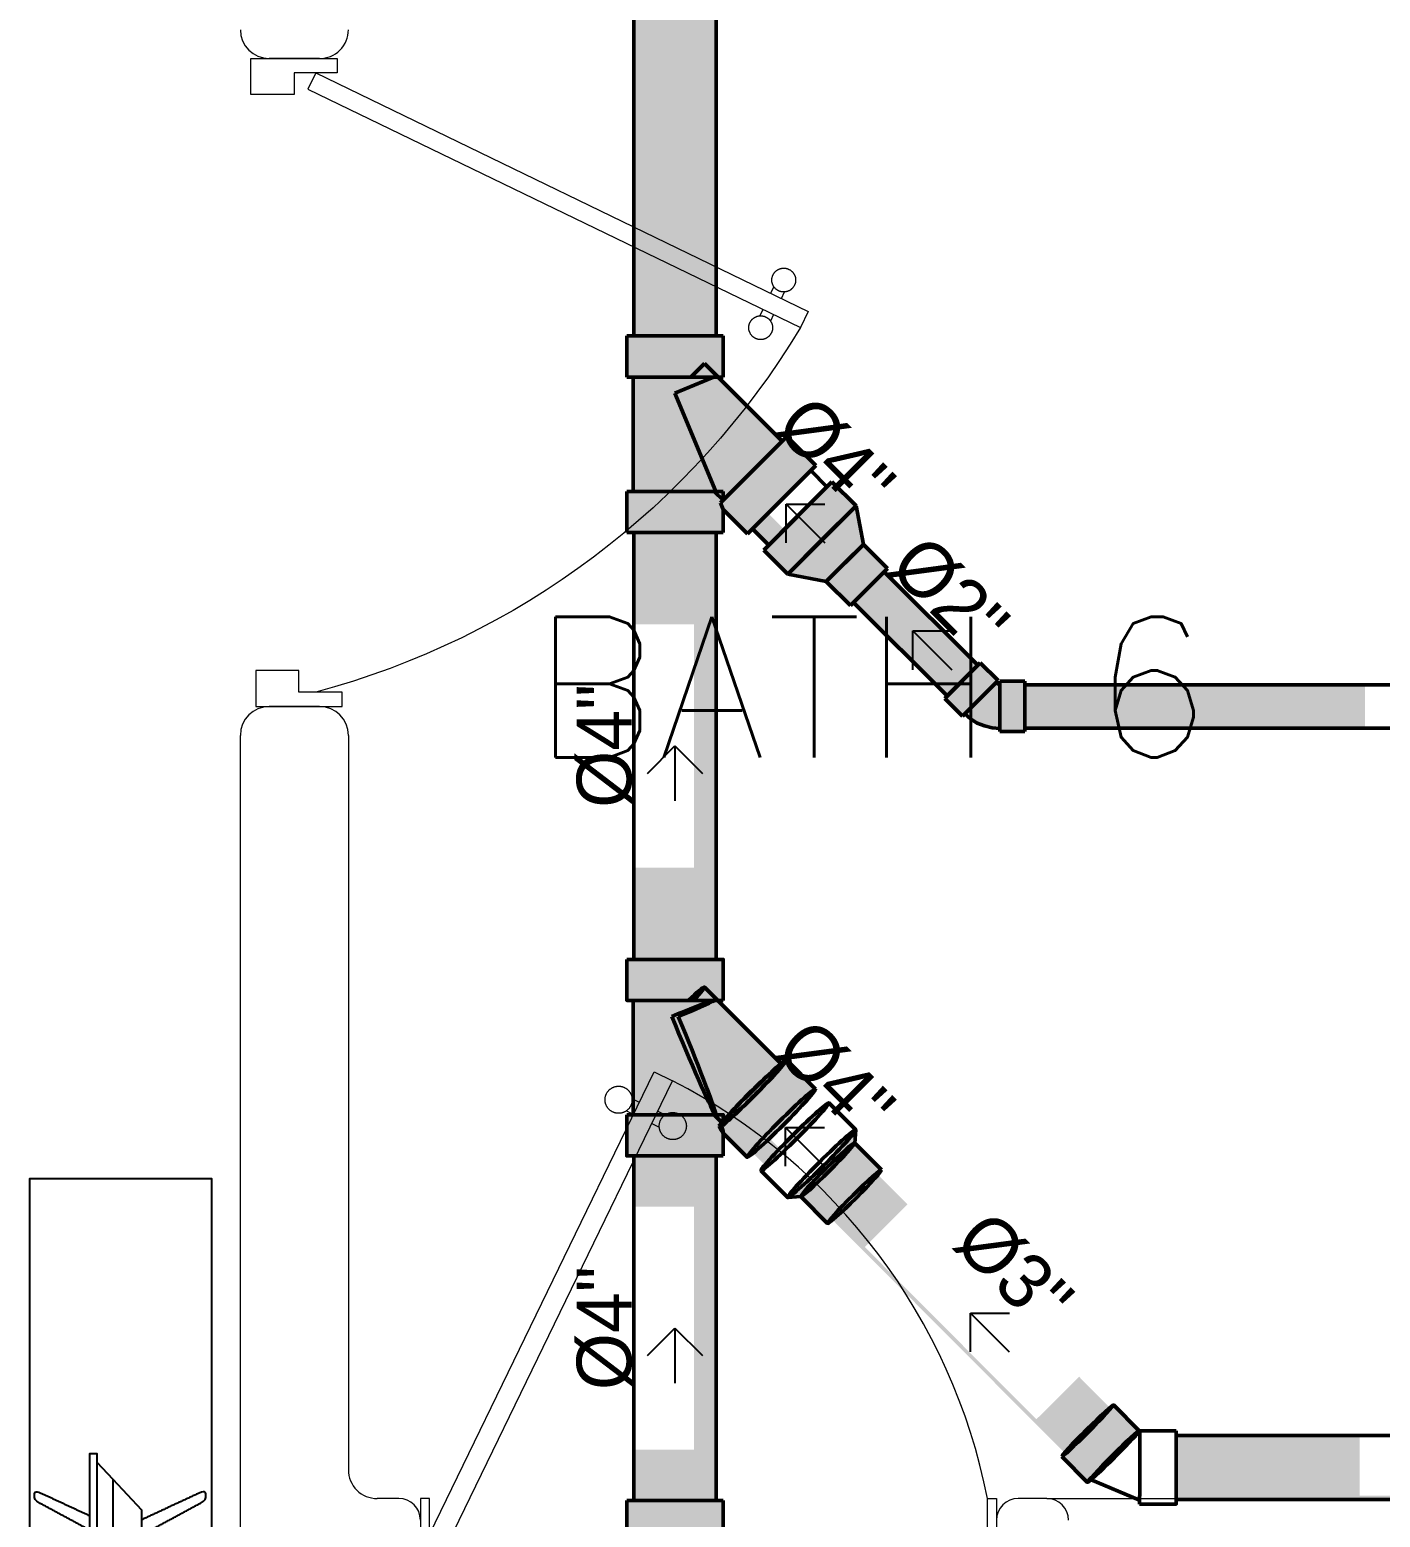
# Model space of a CAD drawing. Header units: metres. Extents: x -232 to 581, y 30 to 789.
# Drawn here: x 102.873 to 104.749, y 398.806 to 400.872 of the extents above; entities that cross this region are included whole.
import ezdxf

# ---------------------------------------------------------------- set-up
doc = ezdxf.new("R2010")
doc.units = ezdxf.units.M
for name, color, linetype, lineweight in [('A-DOOR', 35, 'Continuous', 5), ('A-WALL', 250, 'Continuous', 20), ('baños', 140, 'Continuous', 0), ('textos', 7, 'Continuous', 0)]:
    doc.layers.add(name, color=color, linetype=linetype, lineweight=lineweight)
doc.layers.add('M-SY-PIPE-STANDARD-Drenaje Sanitario', color=7, linetype='Continuous', true_color=0x726558)
doc.layers.add('MOBILIARIOS', color=252, linetype='Continuous')
doc.styles.add('DS-CAST-01', font='GOTHIC.TTF', dxfattribs={"height": 3})
doc.styles.get("Standard").update_dxf_attribs({"font": 'arial.ttf'})

# ---------------------------------------------------------------- blocks, each defined once
blk = doc.blocks.new('P90')
at = {"layer": 'A-DOOR'}
for p, q in [((-0.04763083282114167, -0.8575866078958256), (0.636432514468197, -0.5264411160955547)), ((0.5992280044015388, -0.5444512986345558), (0.5948760529868196, -0.5354612606810747)), ((0.647282523976628, -0.5488545081811367), (0.636432514468197, -0.5264411160955547)), ((-0.03678082331271071, -0.8799999999814077), (0.647282523976628, -0.5488545081811367)), ((0.5843462005145739, -0.5516553717665715), (0.579994248867024, -0.5426653338130905)), ((0.5951962097901742, -0.5740687638521536), (0.599548161437724, -0.5830588016892193)), ((0.6100780139099697, -0.5668646907201378), (0.614429965324689, -0.5758547286736189)), ((-0.03678082331271071, -0.8799999999814077), (-0.04763083282114167, -0.8575866078958256))]:
    blk.add_line(p, q, dxfattribs=at)
for points in [[(-0.05999999982304871, -0.02000000001862645), (-0.05999999982304871, -0.04999999993015081), (-0.1199999998789281, -0.04999999993015081), (-0.1199999998789281, 0), (0, 0), (0, -0.02000000001862645)], [(-0.06678082334065039, -0.8799999999814077), (-0.06678082334065039, -0.849999999953468), (-0.1267808233965297, -0.849999999953468), (-0.1267808233965297, -0.9000000000000341), (-0.006780823517601675, -0.9000000000000341), (-0.006780823517601675, -0.8799999999814077)]]:
    blk.add_lwpolyline(points, close=True, dxfattribs=at)
blk.add_arc((-0.3258824736581118, -1.104976062896867), 1.122832499157005, 31.01389897194515, 75.07969121929474, dxfattribs=at)
for points in [[(0.5812270151805023, -0.5096414988860829), (0.5856572274938117, -0.5096497449325739), (0.5933223347533385, -0.5140942400088875), (0.5977382647693048, -0.5217758390121503), (0.5977217726763229, -0.5306362638715996), (0.5932772776000093, -0.5383013710147111), (0.5855956787131618, -0.5427173009142621), (0.5767352538537125, -0.5427008088212801), (0.5690701465941856, -0.5382563139777972), (0.56465421681105, -0.5305747149745343), (0.5646707086712013, -0.5217142899986698), (0.5691152037475149, -0.5140491829719736), (0.5767968026343624, -0.5096332529560073), (0.5812270151805023, -0.5096414988860829)], [(0.6132587480246912, -0.5758110076189382), (0.6176889605708311, -0.5758192536654292), (0.6253540675975273, -0.5802637485089122), (0.6297699976134936, -0.587945347512175), (0.6297535055205117, -0.5968057724880396), (0.6253090106770287, -0.6044708795147358), (0.6176274115573506, -0.6088868095307021), (0.6087669866979013, -0.6088703175541355), (0.6011018796712051, -0.6044258224778218), (0.5966859496552388, -0.596744223474559), (0.5967024417482207, -0.5878837986151098), (0.6011469365917037, -0.5802186914719982), (0.6088285357113818, -0.5758027615724473), (0.6132587480246912, -0.5758110076189382)]]:
    blk.add_open_spline(points, degree=2, dxfattribs=at)
blk = doc.blocks.new('A$C3685e79b')
at = {"layer": 'A-DOOR'}
for p, q in [((0.01249999998282192, 0.04999097777702843), (0.3247686356701536, 0.6925925702588955)), ((0.3247686356701536, 0.6925925702588955), (0.3502636267292303, 0.6802034225068354)), ((0.03799499104189863, 0.03760183002502515), (0.3502636267292303, 0.6802034225068354)), ((0.3042036015342831, 0.6502728423879915), (0.2939775306474814, 0.6552421441164569)), ((0.2959775878801167, 0.6333449512396072), (0.2857515169933151, 0.6383142529681862)), ((0.3214725789391935, 0.6209558034876608), (0.3316986498259951, 0.6159865017591954)), ((0.3296985925938145, 0.6378836946360451), (0.3399246634806161, 0.6329143929074661)), ((0.03799499104189863, 0.03760183002502515), (0.01249999998282192, 0.04999097777702843))]:
    blk.add_line(p, q, dxfattribs=at)
for points in [[(-2.108890839735977e-11, -3.723243935382925e-12), (0.02502577936712669, -3.950617610826157e-12), (0.02502577936712669, 0.02499999999643876), (0.01249999997872919, 0.02499999999643876), (0.01249999997872919, 0.09999999999654108), (-2.108890839735977e-11, 0.09999999999654108), (-2.108890839735977e-11, -3.723243935382925e-12)], [(0.799999999978894, -3.723243935382925e-12), (0.7749742205906784, -3.950617610826157e-12), (0.7749742205906784, 0.02499999999643876), (0.7874999999790759, 0.02499999999643876), (0.7874999999790759, 0.09999999999654108), (0.799999999978894, 0.09999999999654108), (0.799999999978894, -3.723243935382925e-12)]]:
    blk.add_lwpolyline(points, dxfattribs=at)
blk.add_arc((-0.03092134080506526, -0.0619048533659452), 0.8342821300934081, 11.19010110109948, 62.81263673899898, dxfattribs=at)
for points in [[(0.2940252933397289, 0.6539088513014093), (0.2940234938030528, 0.6589518569453929), (0.2889773712697945, 0.667684799407013), (0.2802408297350496, 0.6727246881618356), (0.2701548184466276, 0.6727210890883697), (0.2614218759852349, 0.6676749665552251), (0.2563819872300712, 0.6589384250201391), (0.2563855863038782, 0.6488524137320582), (0.2614317088366818, 0.6401194712705518), (0.2701682503718814, 0.6350795825156155), (0.2802542616603034, 0.6350831815891951), (0.2889872041216961, 0.6401293041223397), (0.2940270928768598, 0.6488658456574257), (0.2940252933397289, 0.6539088513014093)], [(0.3692923937067292, 0.6173332264994968), (0.3692905941700531, 0.6223762321435942), (0.3642444716367947, 0.6311091746051005), (0.3555079301015951, 0.6361490633600368), (0.3454219188136278, 0.6361454642864572), (0.3366889763522352, 0.6310993417533126), (0.3316490875970715, 0.6223628002183403), (0.3316526866704237, 0.6122767889302594), (0.336698809203682, 0.6035438464686393), (0.3454353507388817, 0.5985039577138167), (0.3555213620268489, 0.5985075567872826), (0.3642543044886963, 0.6035536793204272), (0.3692941932434053, 0.6122902208555132), (0.3692923937067292, 0.6173332264994968)]]:
    blk.add_open_spline(points, degree=2, dxfattribs=at)
blk = doc.blocks.new('A$C58f5b6b7')
at = {"layer": 'MOBILIARIOS'}
for points in [[(1.069470840775466e-07, 0.2525811234954745), (2.000000106947084, 0.2525811234954745), (2.000000106947084, 0), (1.069470840775466e-07, 0)], [(0.3820001069470891, 0.1596185134729211), (0.3820001069470891, 0.1691435134729176), (1.618000106947079, 0.1691435134729176), (1.618000106947079, 0.1596185134729211)]]:
    blk.add_lwpolyline(points, close=True, dxfattribs=at)
for points in [[(1.605932393574449, 0.159519432846011), (1.582282151334311, 0.1371998092812277), (1.000000106947084, 0.1371998092812277), (0.4177180625598567, 0.1371998092812277), (0.3940678203197194, 0.159519432846011)], [(1.582282151334311, 0.1371998092812277), (1.539962872616115, 0.09726151347291534), (0.4600373412780527, 0.09726151347290113), (0.4177180625598567, 0.1371998092812277)]]:
    blk.add_lwpolyline(points, dxfattribs=at)
for points, degree in [([(0.4511645361125147, 0.2382135501685951, -0.004703474324619776), (0.446902711392795, 0.2460982481493375, -0.004703474324619776), (0.4415006584346202, 0.2460982481493375, -0.004703474324619776), (0.4324817371493168, 0.2460982481493375, -0.004703474324619776), (0.4368044720420698, 0.2370140929480868, -0.004703474324619776)], 3), ([(0.4368044720420698, 0.2370140929480868, -0.004703474324619776), (0.452572019644947, 0.2030788032105022, -0.004703474324619776), (0.4683395672478241, 0.1691435134729176, -0.004703474324619776)], 2), ([(0.4884981539053115, 0.1691435134729176, -0.004703474324619776), (0.4698313450089131, 0.2036785318207563, -0.004703474324619776), (0.4511645361125147, 0.2382135501685951, -0.004703474324619776)], 2), ([(1.511502059988857, 0.1691435134729176, -0.004703474324619776), (1.530168868885255, 0.2036785318207563, -0.004703474324619776), (1.548835677781653, 0.2382135501685951, -0.004703474324619776)], 2), ([(1.563195741852098, 0.2370140929480868, -0.004703474324619776), (1.547428194249221, 0.2030788032105022, -0.004703474324619776), (1.531660646646344, 0.1691435134729176, -0.004703474324619776)], 2), ([(1.548835677781653, 0.2382135501685951, -0.004703474324619776), (1.553097502501373, 0.2460982481493375, -0.004703474324619776), (1.558499555459548, 0.2460982481493375, -0.004703474324619776), (1.567518476744851, 0.2460982481493375, -0.004703474324619776), (1.563195741852098, 0.2370140929480868, -0.004703474324619776)], 3), ([(0.4368044720420698, 0.0171824033505743, -0.004703474324619776), (0.4554082793266616, 0.05722195841174482, -0.004703474324619776), (0.4740120866112534, 0.09726151347290113, -0.004703474324619776)], 2), ([(0.4950970879554575, 0.09726151347290113, -0.004703474324619776), (0.4731308120339577, 0.05662222980149068, -0.004703474324619776), (0.4511645361125147, 0.01598294613006601, -0.004703474324619776)], 2), ([(1.504903125938711, 0.09726151347291534), (1.52686940186021, 0.05662222980149068), (1.548835677781653, 0.01598294613006601)], 2), ([(1.563195741852098, 0.0171824033505743), (1.544591934567507, 0.05722195841174482), (1.525988127282915, 0.09726151347291534)], 2)]:
    blk.add_open_spline(points, degree=degree, dxfattribs=at)
for points in [[(0.4511645361125147, 0.01598294613006601, -0.004703474324619776), (0.446902711392795, 0.008098248149337905, -0.004703474324619776), (0.4415006577906411, 0.008098248149337905, -0.004703474324619776), (0.432481734999044, 0.008098248149337905, -0.004703474324619776), (0.4368044720420698, 0.0171824033505743, -0.004703474324619776)], [(1.548835677781653, 0.01598294613006601), (1.553097502501373, 0.008098248149337905), (1.558499556103527, 0.008098248149337905), (1.567518478895124, 0.008098248149337905), (1.563195741852098, 0.0171824033505743)]]:
    blk.add_open_spline(points, degree=3, knots=[-0.08544200803406514, -0.08544200803406514, -0.08544200803406514, -0.08544200803406514, -0.04272100910977372, 0, 0, 0, 0], dxfattribs=at)
blk = doc.blocks.new('20.03.2026 LN 09 PRIMER NIVEL ARQ')
at = {"layer": 'A-WALL', "color": 1}
for p, q in [((-0.5260188993535735, -42.9431660885939), (-0.5960188993535098, -42.9431660885939)), ((-0.5260188993539145, -43.84316608859399), (-0.596018899353453, -43.84316608859399)), ((-0.6360188993535587, -47.10316608856908), (-0.636018899353445, -43.88316608859395)), ((-0.4860188993538941, -43.88316608859395), (-0.4860188993538941, -44.90316608864043)), ((-0.4160189100199432, -44.9431660886404), (-0.4460188993538736, -44.9431660886404)), ((0.4839810278130017, -44.9431660886404), (0.4439810278130381, -44.9431660886404))]:
    blk.add_line(p, q, dxfattribs=at)
for centre, radius, start, end in [((-0.5960188993535098, -42.90316608859393), 0.04, 180.0000000001042, 270), ((-0.5260188993535735, -42.90316608859393), 0.04, 270, 6.513775987637282e-12), ((-0.596018899353453, -43.88316608859395), 0.04, 90, 180), ((-0.5260188993539145, -43.88316608859395), 0.04, 1.302755197527456e-11, 90), ((-0.4460188993538736, -44.90316608864043), 0.04, 180.000000000013, 270.0000000000163), ((-0.4160193520049233, -44.9731671978642), 0.0300011092271813, 0.3995355840593169, 89.99913553197442), ((0.4439810278130381, -44.97316608864048), 0.03, 90, 180), ((0.4839810278130017, -44.97316608864048), 0.03, 1.954132796291185e-11, 90)]:
    blk.add_arc(centre, radius, start, end, dxfattribs=at)
at = {"layer": 'baños', "color": 1}
blk.add_line((0.4839810278130017, -44.9431660886404), (1.713981100646663, -44.9431660886404), dxfattribs=at)
at = {"color": 1}
blk.add_blockref('A$C3685e79b', (-0.3860190438613813, -45.04316608863678), dxfattribs=at)
at = {"layer": 'A-DOOR', "color": 1, "xscale": -1, "rotation": 180}
blk.add_blockref('P90', (-0.4946941829133209, -43.84316608859399), dxfattribs=at)
at = {"layer": 'MOBILIARIOS', "color": 1, "rotation": 90}
blk.add_blockref('A$C58f5b6b7', (-0.6759550231823255, -46.4986661955511, 0.004703474324619776), dxfattribs=at)
at = {"layer": 'baños', "color": 1, "linetype": 'Continuous'}
for tag, p in [('TRADENAME', (-12.06114936981487, -62.07078183069393)), ('MODELNUMBER', (-12.06114936975916, -62.07073949872006)), ('PRODUCT', (-12.06114936987058, -62.07082416266803)), ('MATERIAL', (-12.06114936992651, -62.07086649464213))]:
    blk.add_attdef(tag, p, '', height=2.5399184405861e-05, rotation=359.9999244952277, dxfattribs=at)
at = {"layer": 'textos', "color": 1, "insert": (-0.3656137757195665, -43.91369634338537), "char_height": 0.195, "width": 3.404876511770499, "attachment_point": 7}
blk.add_mtext('{\\Fromans|c0; BATH 6}', dxfattribs=at)
blk = doc.blocks.new('_Open90')
at = {"color": 0, "linetype": 'ByBlock', "lineweight": -2}
for p, q in [((-0.5, 0.5), (0, 0)), ((0, 0), (-1, 0)), ((0, 0), (-0.5, -0.5))]:
    blk.add_line(p, q, dxfattribs=at)
blk = doc.blocks.new('DR 20.03.26 LN09')
at = {"layer": 'M-SY-PIPE-STANDARD-Drenaje Sanitario', "linetype": 'Continuous', "lineweight": 50}
for points in [[(-14358.27252942331, -2279.263923212306), (-14356.02252942331, -2279.263923212306), (-14353.77252942331, -2279.263923212306), (-14353.77252942331, -2192.509234028592), (-14358.27252942331, -2192.509234028592), (-14358.27252942331, -2230.360864820312), (-14354.97325681963, -2230.360864820312), (-14354.97325681963, -2243.662292420586), (-14358.27252942331, -2243.662292420586)], [(-14358.66317942331, -2287.763923212306), (-14358.66317942331, -2290.013923212306), (-14356.02252942331, -2290.013923212306), (-14353.38187942331, -2290.013923212306), (-14353.38187942331, -2288.764016255785), (-14352.05612000026, -2290.089775678834), (-14348.32167695678, -2286.355332635354), (-14349.91266721444, -2284.764342377686), (-14350.16680139161, -2285.018476554842), (-14353.67135473414, -2281.513923212306), (-14353.38187942331, -2281.513923212306), (-14353.38187942331, -2279.263923212306), (-14356.02252942331, -2279.263923212306), (-14358.66317942331, -2279.263923212306), (-14358.66317942331, -2281.513923212306), (-14358.30377942331, -2281.513923212306), (-14358.30377942331, -2287.763923212306)], [(-14349.30388363118, -2289.107569004427), (-14351.17110515293, -2290.974790526167), (-14349.85631080399, -2292.289584875105), (-14347.74598597088, -2292.698398660648), (-14346.43119162194, -2294.013193009587), (-14345.41472562398, -2292.996727011632), (-14344.39825962602, -2291.980261013674), (-14345.71305397496, -2290.665466664736), (-14346.12186776051, -2288.555141831624), (-14347.43666210944, -2287.240347482686)], [(-14351.77988873619, -2289.813544414763), (-14350.89487388886, -2290.698559262086), (-14350.04583140456, -2289.849516777787), (-14350.93084625189, -2288.964501930463)], [(-14358.27252942331, -2313.361050929923), (-14356.02252942331, -2313.361050929923), (-14353.77252942331, -2313.361050929923), (-14353.77252942331, -2290.013923212295), (-14356.02252942331, -2290.013923212295), (-14358.27252942331, -2290.013923212295), (-14358.27252942331, -2295.036773270971), (-14354.97325681963, -2295.036773270971), (-14354.97325681964, -2308.338200871241), (-14358.27252942331, -2308.338200871241)], [(-14345.41472562397, -2292.996727011639), (-14346.25441492663, -2293.836416314298), (-14341.13798799245, -2298.952843248475), (-14340.2982986898, -2298.113153945815), (-14339.45860938713, -2297.273464643158), (-14344.57503632131, -2292.157037708981)], [(-14339.32602686567, -2297.140882121677), (-14341.27057051393, -2299.085425769939), (-14340.2982986898, -2300.057697594071), (-14340.17678238946, -2299.936181293724), (-14339.85317840863, -2300.212565203487), (-14339.49032256073, -2300.434923553063), (-14339.09714956098, -2300.597781141918), (-14338.68334063349, -2300.697127875726), (-14338.25908512743, -2300.730517508182), (-14338.25908512743, -2300.902367508181), (-14336.88408512743, -2300.902367508181), (-14336.88408512743, -2298.152367508181), (-14338.25908512743, -2298.152367508181), (-14338.25908512743, -2298.32421750818), (-14338.30691238027, -2298.320453421748), (-14338.35356196741, -2298.309253846757), (-14338.3978852212, -2298.290894553907), (-14338.43879075604, -2298.265827609921), (-14338.47527134189, -2298.234670246155), (-14338.35375504154, -2298.113153945809)], [(-14336.88408512745, -2299.527367508181), (-14336.88408512745, -2300.714867508183), (-14318.29004992852, -2300.714867508183), (-14318.29004992852, -2298.339867508183), (-14336.88408512745, -2298.339867508183)], [(-14358.66317942331, -2321.861050929907), (-14358.66317942331, -2324.111050929909), (-14355.81583020949, -2324.111050929909), (-14353.38187942331, -2324.111050929909), (-14353.38187942331, -2322.875022297718), (-14352.07688587932, -2324.184032229959), (-14352.06828999211, -2324.186903396436), (-14352.00573148685, -2324.159526444138), (-14351.89042152528, -2324.07819838164), (-14351.72574142589, -2323.9453040513), (-14351.51652022387, -2323.764740410928), (-14351.26889306582, -2323.541802260434), (-14350.9901213043, -2323.283026978532), (-14350.6883795679, -2322.996002822392), (-14350.37251605062, -2322.689146411625), (-14350.05179304979, -2322.37145592157), (-14349.73561536091, -2322.052247223206), (-14349.43325449401, -2321.740880707051), (-14349.15357679828, -2321.446486801573), (-14348.9047834677, -2321.177698234935), (-14348.69417005137, -2320.942396891194), (-14348.52791252079, -2320.747482684041), (-14348.41088616733, -2320.598671225562), (-14348.34652264049, -2320.500326223177), (-14348.33670931913, -2320.455331519435), (-14349.92281799843, -2318.864341261768), (-14349.92414653223, -2318.863262270754), (-14349.97313741766, -2318.876804591298), (-14350.0758720111, -2318.945039173988), (-14350.22931622505, -2319.065950829125), (-14353.67361557875, -2315.611050929909), (-14353.38187942331, -2315.611050929909), (-14353.38187942331, -2313.361050929909), (-14355.81583020949, -2313.361050929909), (-14358.66317942331, -2313.361050929909), (-14358.66317942331, -2315.611050929909), (-14358.30377942331, -2315.611050929909), (-14358.30377942331, -2321.861050929907)], [(-14351.27244038345, -2324.809682835836), (-14351.3213280424, -2324.893423527656), (-14351.31376046994, -2324.921622697431), (-14351.24996760293, -2324.893423527656), (-14351.13188775536, -2324.809682835836), (-14350.96310872365, -2324.672945040516), (-14350.74875877326, -2324.487364850418), (-14350.49535081898, -2324.258581025704), (-14350.21058453326, -2323.993545047124), (-14349.90311239559, -2323.700309898768), (-14349.5822767913, -2323.387785382236), (-14349.25782614786, -2323.065467396817), (-14348.9396187339, -2322.743149411399), (-14348.63732312067, -2322.430624894865), (-14348.36012440741, -2322.137389746509), (-14348.11644513675, -2321.872353767927), (-14347.91368938003, -2321.643569943213), (-14347.7580177683, -2321.457989753115), (-14347.65416030473, -2321.321251957796), (-14347.60527264579, -2321.237511265976), (-14347.61284021825, -2321.209312096202), (-14347.67663308525, -2321.237511265976), (-14347.79471293282, -2321.321251957796), (-14347.96349196454, -2321.457989753115), (-14348.17784191492, -2321.643569943213), (-14348.43124986921, -2321.872353767927), (-14348.71601615493, -2322.137389746509), (-14349.02348829259, -2322.430624894865), (-14349.34432389688, -2322.743149411399), (-14349.66877454032, -2323.065467396817), (-14349.98698195428, -2323.387785382236), (-14350.28927756751, -2323.700309898768), (-14350.56647628077, -2323.993545047124), (-14350.81015555143, -2324.258581025704), (-14351.01291130815, -2324.487364850418), (-14351.16858291988, -2324.672945040516)], [(-14347.60429527517, -2321.212166246509), (-14346.14070809212, -2322.688017650826), (-14346.13936529898, -2322.681604848492)], [(-14349.81623825071, -2326.380413516978), (-14349.85086810394, -2326.386974304498), (-14349.84685162628, -2326.390981961224), (-14349.13699746586, -2326.336248539763), (-14347.67469588769, -2327.803050654284), (-14347.63614011757, -2327.793802231225), (-14347.55091717424, -2327.737079365304), (-14347.42180209625, -2327.634729072506), (-14347.25299914248, -2327.490084093941), (-14347.05000489265, -2327.307854374765), (-14346.81942926707, -2327.093973698462), (-14346.56878029378, -2326.855406470331), (-14346.30621963128, -2326.599920941804), (-14346.04029680773, -2326.335836259792), (-14345.76737375509, -2326.059154814819), (-14345.51003250059, -2325.792370690286), (-14345.27747853643, -2325.545027164388), (-14345.07803067533, -2325.325972095177), (-14344.91882347378, -2325.143041419124), (-14344.80555201806, -2325.002778847645), (-14344.74226820222, -2324.910201788485), (-14344.73123578561, -2324.868621865322), (-14346.19353736379, -2323.401819750799), (-14346.13662283933, -2322.692137136253), (-14346.14070809212, -2322.688017650826), (-14346.14846339369, -2322.725054789544), (-14346.20987996777, -2322.819690365597), (-14346.32187805726, -2322.962835123455), (-14346.48129016789, -2323.150440688705), (-14346.68360785716, -2323.37720126055), (-14346.92310924067, -2323.636703668775), (-14347.19302081664, -2323.921608748993), (-14347.48570903191, -2324.223858906536), (-14347.79289617166, -2324.534905998798), (-14348.09521534796, -2324.835436156704), (-14348.39497888693, -2325.128035638969), (-14348.68427634288, -2325.404983051872), (-14348.95547345925, -2325.658970043536), (-14349.20141362848, -2325.883294163534), (-14349.41560674734, -2326.072035733519), (-14349.59240048398, -2326.220214061339), (-14349.72712943704, -2326.323918876273)], [(-14351.79343321154, -2323.901449269833), (-14351.80023051544, -2323.908225717818), (-14351.05673326032, -2324.654011239925), (-14351.01725742445, -2324.64519268945), (-14350.93056538904, -2324.588374985336), (-14350.79929124771, -2324.485284504774), (-14350.62742369881, -2324.339053599848), (-14350.42018485086, -2324.154125422609), (-14350.18387155137, -2323.936118922142), (-14350.12886205996, -2323.884038075903), (-14351.02727057258, -2322.982864524782), (-14351.12038724524, -2323.080957061356), (-14351.34526374445, -2323.324699629213), (-14351.53137114451, -2323.534217522827), (-14351.67237178115, -2323.702375861621), (-14351.76346404678, -2323.823448215049), (-14351.80154590356, -2323.893311609323)], [(-14358.27252942331, -2342.95817864751), (-14356.02252942331, -2342.95817864751), (-14353.77252942331, -2342.95817864751), (-14353.77252942331, -2324.111050929911), (-14356.02252942331, -2324.111050929911), (-14358.27252942331, -2324.111050929911), (-14358.27252942331, -2326.883900988574), (-14354.97325681964, -2326.883900988574), (-14354.97325681963, -2340.185328588845), (-14358.27252942331, -2340.185328588845)], [(-14351.32230541301, -2324.918768547122), (-14349.85737543681, -2326.388207149115), (-14349.85086810394, -2326.386974304498)], [(-14347.44109140799, -2327.572422993071), (-14347.44198784934, -2327.573316681466), (-14334.69478333925, -2340.375510805165), (-14334.6621116346, -2340.361859627275), (-14334.58426866327, -2340.302387816311), (-14334.46417100976, -2340.199323634599), (-14334.30631843744, -2340.056528643283), (-14334.11662529358, -2339.879353019116), (-14333.90219891322, -2339.674435096522), (-14333.67107332491, -2339.449452645542), (-14333.43190823541, -2339.212835204693), (-14333.19366457178, -2338.973448246919), (-14332.96526873752, -2338.740261012144), (-14332.75527816223, -2338.522010451938), (-14332.57156067575, -2338.326873877446), (-14332.42099971998, -2338.162162575676), (-14332.30923644324, -2338.03404787358), (-14332.24045834035, -2337.947329913615), (-14332.21724235747, -2337.905257804241), (-14332.21821842209, -2337.902324060378), (-14333.92170546295, -2336.191488420529), (-14336.25965922883, -2338.519399909825), (-14345.64492375659, -2329.093648695771), (-14343.30696999071, -2326.765737206479), (-14344.96331059664, -2325.102251384527), (-14344.9688838405, -2325.107807513094), (-14344.97692774334, -2325.101747679606), (-14345.03608586116, -2325.135228544505), (-14345.13740661832, -2325.21217289798), (-14345.27722801868, -2325.329799770627), (-14345.45049655252, -2325.483857820795), (-14345.65094984359, -2325.668778989155), (-14345.87134298767, -2325.877879742875), (-14346.1037104023, -2326.103602635909), (-14346.33965372369, -2326.337789454785), (-14346.57064534548, -2326.571976077705), (-14346.78833662858, -2326.797698389946), (-14346.98485964285, -2327.006798199036), (-14347.15311153452, -2327.191718093063), (-14347.28701124185, -2327.345774585256), (-14347.38171928054, -2327.463399672597), (-14347.43381265531, -2327.540342077958)], [(-14334.84907698464, -2340.503915265892), (-14334.87467126083, -2340.550680605369), (-14334.87355245981, -2340.554036765872), (-14333.46142232029, -2341.96808914746), (-14333.42698417908, -2341.954382031139), (-14333.3455266961, -2341.893015114474), (-14333.28139828827, -2341.83846031599), (-14333.21982380821, -2341.786078174204), (-14333.05415617652, -2341.637212819578), (-14332.85416541351, -2341.451488481698), (-14332.62666196476, -2341.235229780148), (-14332.37939318736, -2340.995801145627), (-14332.12077952296, -2340.741356033124), (-14331.85962774971, -2340.480559265772), (-14331.60483107806, -2340.222291964692), (-14331.36506630304, -2339.975349113065), (-14331.14849832651, -2339.748140053527), (-14330.96250211117, -2339.548402118093), (-14330.81341153505, -2339.382937142596), (-14330.70630369891, -2339.257379838324), (-14330.64482603164, -2339.176005908681), (-14330.63107208147, -2339.141586445248), (-14332.04320222099, -2337.727534063659), (-14332.0484965085, -2337.726582577297), (-14332.09945327517, -2337.756312029607), (-14332.19952509821, -2337.836079957264), (-14332.34509512118, -2337.963003339533), (-14332.53090206419, -2338.132494834685), (-14332.75023038019, -2338.338428578472), (-14332.99515297239, -2338.573361588848), (-14333.25681770017, -2338.828802774697), (-14333.52576731851, -2339.095519826022), (-14333.79228128746, -2339.363872893662), (-14334.04672709778, -2339.624162998569), (-14334.27990841494, -2339.866982578165), (-14334.48339745858, -2340.08355550019), (-14334.6498396045, -2340.266054254964), (-14334.77321919986, -2340.407882861995)], [(-14328.60916536982, -2342.870524954376), (-14328.6092408091, -2342.902960661871), (-14294.58425968522, -2342.902960661871), (-14294.58425968522, -2341.152960661871), (-14294.58425968521, -2339.402960661871), (-14305.2682013555, -2339.402960661871), (-14305.2682013555, -2342.702233265543), (-14318.56962895578, -2342.702233265543), (-14318.56962895578, -2339.402960661871), (-14328.60409654214, -2339.402960661871), (-14328.60409246483, -2339.405730350783), (-14328.6041402141, -2339.456975672572), (-14328.60428169188, -2339.571090109128), (-14328.60451165367, -2339.743843508855), (-14328.60482157493, -2339.968832010056), (-14328.60519996707, -2340.237715428124), (-14328.60563280332, -2340.540526421026), (-14328.60610403873, -2340.86603997251), (-14328.60659620487, -2341.202189496518), (-14328.60709105746, -2341.53651413807), (-14328.60757025262, -2341.856620689445), (-14328.60801602687, -2342.150642998738), (-14328.60841185565, -2342.407681840761), (-14328.60874306582, -2342.618208944596), (-14328.60899737963, -2342.774420200689)], [(-14362.13239163217, -2348.458597812887), (-14363.72338188984, -2350.049588070558), (-14359.98893884636, -2353.784031114039), (-14358.66317942331, -2352.45827169099), (-14358.66317942331, -2353.70817864751), (-14353.38187942331, -2353.70817864751), (-14353.38187942331, -2351.45817864751), (-14353.74127942331, -2351.45817864751), (-14353.74127942331, -2345.208178647508), (-14353.38187942331, -2345.208178647508), (-14353.38187942331, -2342.95817864751), (-14358.66317942331, -2342.95817864751), (-14358.66317942331, -2345.208178647508), (-14358.37370411247, -2345.208178647508), (-14361.87825745501, -2348.712731990048)]]:
    blk.add_hatch(color=251, dxfattribs=at).paths.add_polyline_path(points, flags=0)
at = {"layer": 'M-SY-PIPE-STANDARD-Drenaje Sanitario', "color": 251, "linetype": 'Continuous', "lineweight": 50}
for p, q in [((-14358.66317942331, -2313.361050929909, -9.999999999999924), (-14358.66317942331, -2315.611050929909, -9.999999999999924)), ((-14353.38187942331, -2313.361050929909, -9.999999999999991), (-14353.38187942331, -2315.611050929909, -9.999999999999991)), ((-14354.40696549437, -2314.875443977853, -9.999999999999998), (-14350.17734234958, -2319.118084664975, -10.33209645145848)), ((-14358.30377942331, -2315.611050929909, -9.999999999999995), (-14358.30377942331, -2321.861050929907, -9.999999999999995)), ((-14355.00020088687, -2315.611050929909, -8.157903117073747), (-14355.30022742201, -2315.611050929909, -11.97907968041277)), ((-14349.92281799843, -2318.864341261768, -10.33209645145844), (-14348.33670931913, -2320.455331519435, -10.45663262075529)), ((-14358.66317942331, -2321.861050929907, -9.999999999999922), (-14358.66317942331, -2324.111050929909, -9.999999999999922)), ((-14353.88525045655, -2321.861050929907, -10.29466119459811), (-14353.40847020747, -2322.339298569083, -10.33209645145846)), ((-14353.38187942331, -2321.861050929907, -9.999999999999991), (-14353.38187942331, -2322.33878451588, -9.999999999999991)), ((-14347.60429527517, -2321.212166246509, -10.51500964198082), (-14346.13936529898, -2322.681604848492, -10.63003124794343)), ((-14346.1939946218, -2323.40752142479, -10.52180439494201), (-14346.13662283933, -2322.692137136253, -10.4605495111473)), ((-14353.4054878633, -2322.851341197857, -10.35231505174807), (-14352.07688587932, -2324.184032229958, -10.45663262075527)), ((-14353.38187942331, -2322.841583503938, -9.999999999999991), (-14353.38187942331, -2324.111050929909, -9.999999999999991)), ((-14346.19616576181, -2323.399183263338, -10.655979050684), (-14344.73123578561, -2324.868621865322, -10.77100065664662)), ((-14351.32230541301, -2324.918768547122, -10.5150096419808), (-14349.85737543682, -2326.388207149106, -10.6300312479434)), ((-14349.13129441366, -2326.335808804986, -10.52180439494186), (-14349.84685162628, -2326.390981961224, -10.4605495111472)), ((-14349.13962586389, -2326.3336120523, -10.65597905068401), (-14347.67469588769, -2327.803050654284, -10.77100065664662)), ((-14330.63107208147, -2339.141586445248, -11.54290869520639), (-14332.04320222099, -2337.727534063659, -11.46325738520164)), ((-14328.60373299852, -2339.155608442295, -11.5767490235531), (-14330.60373083138, -2339.152668864359, -11.57658344182743)), ((-14333.46142232029, -2341.968089147462, -11.5429086952064), (-14334.87355245981, -2340.554036765872, -11.46325738520163)), ((-14328.60961215441, -2343.155604121735, -11.57674902355309), (-14330.60960998728, -2343.152664543799, -11.57658344182744))]:
    blk.add_line(p, q, dxfattribs=at)
for points in [[(-14358.27252942331, -2192.509234028592), (-14358.27252942331, -2279.263923212306)], [(-14353.77252942331, -2279.263923212306), (-14353.77252942331, -2192.509234028592)], [(-14356.02252942331, -2279.263923212306), (-14358.66317942331, -2279.263923212306)], [(-14358.66317942331, -2279.263923212306), (-14358.66317942331, -2281.513923212306)], [(-14358.27252942331, -2279.263923212306), (-14353.77252942331, -2279.263923212306)], [(-14353.38187942331, -2279.263923212306), (-14356.02252942331, -2279.263923212306)], [(-14353.38187942331, -2279.263923212306), (-14353.38187942331, -2281.513923212306)], [(-14355.14752942331, -2281.513923212306), (-14354.40944207872, -2280.775835867724)], [(-14354.40944207872, -2280.775835867726), (-14350.16680139161, -2285.018476554842)], [(-14358.66317942331, -2281.513923212306), (-14356.02252942331, -2281.513923212306)], [(-14358.30377942331, -2281.513923212306), (-14355.14752942331, -2281.513923212306)], [(-14358.30377942331, -2281.513923212306), (-14358.30377942331, -2287.763923212306)], [(-14356.02252942331, -2282.388923212306), (-14353.91009255623, -2281.513923212306)], [(-14356.02252942331, -2281.513923212306), (-14353.38187942331, -2281.513923212306)], [(-14353.91009255623, -2281.513923212306), (-14355.14752942331, -2281.513923212306)], [(-14353.79613152555, -2287.763923212306), (-14356.02252942331, -2282.388923212306)], [(-14349.91266721444, -2284.764342377686), (-14353.53724804907, -2288.388923212306)], [(-14350.16680139161, -2285.018476554842), (-14353.39297608077, -2288.244651244007)], [(-14349.91266721444, -2284.764342377686), (-14348.32167695678, -2286.355332635354)], [(-14352.05612000026, -2290.089775678834), (-14348.32167695678, -2286.355332635354)], [(-14348.59790822085, -2286.631563899422), (-14351.77988873619, -2289.813544414763)], [(-14347.71289337353, -2287.516578746749), (-14348.59790822085, -2286.631563899422)], [(-14356.02252942331, -2287.763923212306), (-14358.66317942331, -2287.763923212306)], [(-14358.66317942331, -2287.763923212306), (-14358.66317942331, -2290.013923212306)], [(-14358.30377942331, -2287.763923212306), (-14353.87370411247, -2287.763923212306)], [(-14353.38187942331, -2287.763923212306), (-14356.02252942331, -2287.763923212306)], [(-14353.87370411247, -2287.763923212306), (-14353.79613152555, -2287.763923212306)], [(-14353.39297608077, -2288.244651244007), (-14353.87370411247, -2287.763923212306)], [(-14353.87370411247, -2287.763923212306), (-14353.87370411247, -2287.763923212306), (-14353.79613152555, -2287.763923212306)], [(-14353.38187942331, -2287.763923212306), (-14353.38187942331, -2288.233554586544)], [(-14350.89487388886, -2290.698559262086), (-14347.71289337353, -2287.516578746749)], [(-14347.43666210944, -2287.240347482686), (-14349.30388363118, -2289.107569004427)], [(-14347.43666210944, -2287.240347482686), (-14346.12186776051, -2288.555141831624)], [(-14353.53724804907, -2288.388923212306), (-14353.38187942331, -2288.764016255785)], [(-14349.85631080399, -2292.289584875105), (-14346.12186776051, -2288.555141831624)], [(-14347.98908928225, -2290.422363353366), (-14346.12186776051, -2288.555141831624)], [(-14346.12186776051, -2288.555141831624), (-14345.71305397496, -2290.665466664736)], [(-14353.38187942331, -2288.764016255785), (-14352.05612000026, -2290.089775678834)], [(-14353.38187942331, -2288.764016255785), (-14353.38187942331, -2290.013923212306)], [(-14349.30388363118, -2289.107569004427), (-14351.17110515293, -2290.974790526167)], [(-14358.66317942331, -2290.013923212306), (-14356.02252942331, -2290.013923212306)], [(-14353.77252942331, -2290.013923212295), (-14358.27252942331, -2290.013923212295)], [(-14358.27252942331, -2290.013923212295), (-14358.27252942331, -2313.361050929923)], [(-14356.02252942331, -2290.013923212306), (-14353.38187942331, -2290.013923212306)], [(-14353.77252942331, -2313.361050929923), (-14353.77252942331, -2290.013923212295)], [(-14351.77988873619, -2289.813544414763), (-14350.89487388886, -2290.698559262086)], [(-14351.17110515293, -2290.974790526167), (-14349.85631080399, -2292.289584875105)], [(-14349.85631080399, -2292.289584875105), (-14347.98908928225, -2290.422363353366)], [(-14345.71305397496, -2290.665466664737), (-14347.74598597088, -2292.698398660648)], [(-14345.71305397496, -2290.665466664737), (-14346.72951997292, -2291.681932662694)], [(-14345.71305397496, -2290.665466664737), (-14344.39825962602, -2291.980261013674)], [(-14346.72951997292, -2291.681932662694), (-14347.74598597088, -2292.698398660648)], [(-14347.74598597088, -2292.698398660648), (-14349.85631080399, -2292.289584875105)], [(-14347.74598597088, -2292.698398660648), (-14346.43119162194, -2294.013193009587)], [(-14344.57503632131, -2292.157037708981), (-14346.25441492663, -2293.836416314298)], [(-14345.41472562398, -2292.996727011632), (-14344.39825962602, -2291.980261013674)], [(-14339.45860938713, -2297.273464643158), (-14344.57503632131, -2292.157037708981)], [(-14346.43119162194, -2294.013193009587), (-14345.41472562398, -2292.996727011632)], [(-14346.25441492663, -2293.836416314298), (-14341.13798799245, -2298.952843248475)], [(-14339.32602686567, -2297.140882121677), (-14341.27057051393, -2299.085425769939)], [(-14341.13798799245, -2298.952843248475), (-14339.45860938713, -2297.273464643158)], [(-14338.35375504154, -2298.113153945809), (-14339.32602686567, -2297.140882121676)], [(-14340.2982986898, -2300.057697594071), (-14338.35375504154, -2298.113153945809)], [(-14340.17678238946, -2299.936181293724), (-14338.47527134189, -2298.234670246155)], [(-14338.47527134189, -2298.234670246155), (-14338.4289415462, -2298.272692126859), (-14338.3760842636, -2298.300944933024), (-14338.3187307698, -2298.318342925159), (-14338.25908512743, -2298.32421750818)], [(-14338.25908512743, -2298.152367508181), (-14338.25908512743, -2300.902367508181)], [(-14336.88408512743, -2298.152367508181), (-14338.25908512743, -2298.152367508181)], [(-14338.25908512743, -2298.32421750818), (-14338.25908512743, -2300.730517508182)], [(-14336.88408512743, -2300.902367508181), (-14336.88408512743, -2298.152367508181)], [(-14286.39458712933, -2298.339867508183), (-14336.88408512745, -2298.339867508183)], [(-14336.88408512745, -2298.339867508183), (-14336.88408512745, -2300.714867508183)], [(-14340.2982986898, -2300.057697594071), (-14341.27057051393, -2299.085425769939)], [(-14338.25908512743, -2300.730517508182), (-14338.68334063349, -2300.697127875726), (-14339.09714956098, -2300.597781141918), (-14339.49032256073, -2300.434923553063), (-14339.85317840863, -2300.212565203487), (-14340.17678238946, -2299.936181293724)], [(-14336.88408512745, -2300.714867508183), (-14286.39458712933, -2300.714867508183)], [(-14336.88408512743, -2300.902367508181), (-14338.25908512743, -2300.902367508181)], [(-14358.27252942331, -2313.361050929923), (-14353.77252942331, -2313.361050929923)], [(-14353.77252942331, -2324.111050929911), (-14358.27252942331, -2324.111050929911)], [(-14358.27252942331, -2324.111050929911), (-14358.27252942331, -2342.95817864751)], [(-14353.77252942331, -2342.95817864751), (-14353.77252942331, -2324.111050929911)], [(-14328.60409654214, -2339.402960661871), (-14328.60415991304, -2339.473847958046), (-14328.60442652895, -2339.680766979418), (-14328.60487479026, -2340.006954377468), (-14328.60546838148, -2340.425984389118), (-14328.60615921341, -2340.903909694893), (-14328.60689131893, -2341.40201162885), (-14328.60760538721, -2341.879936934625), (-14328.60824356869, -2342.298966946277), (-14328.60875416171, -2342.625154344325), (-14328.60909580104, -2342.832073365698), (-14328.6092408091, -2342.902960661871)], [(-14328.6092408091, -2342.902960661871), (-14328.60917743821, -2342.832073365698), (-14328.6089108223, -2342.625154344325), (-14328.60846256099, -2342.298966946277), (-14328.60786896976, -2341.879936934625), (-14328.60717813784, -2341.40201162885), (-14328.60644603232, -2340.903909694893), (-14328.60573196403, -2340.425984389118), (-14328.60509378255, -2340.006954377468), (-14328.60458318954, -2339.680766979418), (-14328.60424155021, -2339.473847958046), (-14328.60409654214, -2339.402960661871)], [(-14294.58425968521, -2339.402960661871), (-14328.60409654214, -2339.402960661871)], [(-14353.38187942331, -2342.95817864751), (-14358.66317942331, -2342.95817864751)], [(-14358.66317942331, -2342.95817864751), (-14358.66317942331, -2345.208178647508)], [(-14358.27252942331, -2342.95817864751), (-14353.77252942331, -2342.95817864751)], [(-14353.38187942331, -2342.95817864751), (-14353.38187942331, -2345.208178647508)], [(-14328.6092408091, -2342.902960661871), (-14294.58425968521, -2342.902960661871)]]:
    blk.add_lwpolyline(points, dxfattribs=at)
at = {"layer": 'M-SY-PIPE-STANDARD-Drenaje Sanitario', "color": 251, "linetype": 'Continuous', "lineweight": 50, "extrusion": (0.1558629177044343, -0.06451931622503677, 0.9856693201670196), "elevation": -2094.08579887059}
blk.add_lwpolyline([(-7642.595219127305, 12167.55546629864), (-7642.595219127312, 12167.35584012747)], dxfattribs=at)
at = {"layer": 'M-SY-PIPE-STANDARD-Drenaje Sanitario', "color": 251, "linetype": 'Continuous', "lineweight": 50, "extrusion": (0.01064665761231417, -0.004422310523116075, 0.9999335437174429), "elevation": -153.7877232690289}
blk.add_lwpolyline([(-14332.37135443186, -2342.516518058938), (-14329.67379971555, -2343.636929013982)], dxfattribs=at)
at = {"layer": 'M-SY-PIPE-STANDARD-Drenaje Sanitario', "color": 251, "linetype": 'Continuous', "lineweight": 50, "extrusion": (1.97215226305253e-31, 1, -6.18462830074962e-17)}
for centre in [(14356.02252942331, -10.00000000000003, -2313.361050929909), (14356.02252942331, -10.00000000000003, -2321.861050929907)]:
    blk.add_circle(centre, 2.640649999999999, dxfattribs=at)
at = {"layer": 'M-SY-PIPE-STANDARD-Drenaje Sanitario', "color": 251, "linetype": 'Continuous', "lineweight": 50, "extrusion": (-1.97215226305253e-31, -1, 6.18462830074962e-17)}
for centre in [(-14356.02252942331, -10.00000000000003, 2315.611050929909), (-14356.02252942331, -10.00000000000003, 2324.111050929909)]:
    blk.add_circle(centre, 2.640649999999999, dxfattribs=at)
at = {"layer": 'M-SY-PIPE-STANDARD-Drenaje Sanitario', "color": 251, "linetype": 'Continuous', "lineweight": 50, "extrusion": (0.7049371907980475, -0.7071067811865475, -0.05534940857639979)}
blk.add_circle((-11802.31044364942, -480.1841957561904, -8475.5377037028), 2.28125, dxfattribs=at)
at = {"layer": 'M-SY-PIPE-STANDARD-Drenaje Sanitario', "color": 251, "linetype": 'Continuous', "lineweight": 50, "extrusion": (0.7049371907980482, -0.7071067811865468, -0.05534940857639983)}
blk.add_circle((-11802.31044364942, -480.1841957561914, -8473.28770370282), 2.64065, dxfattribs=at)
at = {"layer": 'M-SY-PIPE-STANDARD-Drenaje Sanitario', "color": 251, "linetype": 'Continuous', "lineweight": 50, "extrusion": (-0.704937190798049, 0.707106781186546, 0.05534940857639989)}
for centre, radius in [((11802.31044364941, -480.1841957561923, 8472.23300370282), 2.625), ((11802.31044364941, -480.1841957561923, 8470.154903702822), 2.625), ((11802.31044364941, -480.1841957561923, 8469.686103702825), 2.07815)]:
    blk.add_circle(centre, radius, dxfattribs=at)
at = {"layer": 'M-SY-PIPE-STANDARD-Drenaje Sanitario', "color": 251, "linetype": 'Continuous', "lineweight": 50, "extrusion": (0.704937190798049, -0.707106781186546, -0.05534940857639989)}
for centre, radius in [((-11802.31044364941, -480.1841957561923, -8470.154903702822), 2.625), ((-11802.31044364941, -480.1841957561923, -8469.686103702825), 2.07815), ((-11802.31044364941, -480.1841957561925, -8467.608003702828), 2.07815)]:
    blk.add_circle(centre, radius, dxfattribs=at)
at = {"layer": 'M-SY-PIPE-STANDARD-Drenaje Sanitario', "color": 251, "linetype": 'Continuous', "lineweight": 50, "extrusion": (-0.7060650697598231, 0.7070261907940107, 0.03982565500236363)}
blk.add_circle((11795.07377305582, -348.9066069960111, 8466.063958119841), 2.000000000000001, dxfattribs=at)
at = {"layer": 'M-SY-PIPE-STANDARD-Drenaje Sanitario', "color": 251, "linetype": 'Continuous', "lineweight": 50, "extrusion": (0.7060650697598231, -0.7070261907940107, -0.03982565500236363)}
blk.add_circle((-11795.07377305581, -348.9066069960109, -8464.063958119836), 2.000000000000001, dxfattribs=at)
at = {"layer": 'M-SY-PIPE-STANDARD-Drenaje Sanitario', "color": 251, "linetype": 'Continuous', "lineweight": 50, "extrusion": (-0.7060650697598242, 0.7070261907940096, 0.03982565500236356)}
blk.add_circle((11795.07377305582, -348.9066069960111, 8464.063958119854), 1.781250000000001, dxfattribs=at)
at = {"layer": 'M-SY-PIPE-STANDARD-Drenaje Sanitario', "color": 251, "linetype": 'Continuous', "lineweight": 50, "extrusion": (-0.9999989164324438, 0.001469788968383229, 8.279086283263935e-05)}
blk.add_circle((2362.213105597092, -12.76274052839563, 14327.14918343073), 2.000000000000001, dxfattribs=at)
at = {"layer": 'M-SY-PIPE-STANDARD-Drenaje Sanitario', "color": 251, "linetype": 'Continuous', "lineweight": 50, "extrusion": (0.9999989164324438, -0.001469788968389492, -8.279086283299215e-05)}
blk.add_circle((-2362.213105597182, -12.76274052840069, -14327.14918343072), 1.781250000000001, dxfattribs=at)
at = {"layer": 'M-SY-PIPE-STANDARD-Drenaje Sanitario', "color": 251, "linetype": 'Continuous', "lineweight": 50, "extrusion": (0.9999989164324438, -0.001469788968383229, -8.279086283263935e-05)}
blk.add_circle((-2362.213105597094, -12.76274052839564, -14325.14918343072), 2.000000000000001, dxfattribs=at)
at = {"layer": 'M-SY-PIPE-STANDARD-Drenaje Sanitario', "color": 251, "linetype": 'Continuous', "lineweight": 50, "extrusion": (-0.7049371907980474, 0.7071067811865476, 0.0553494085763998)}
blk.add_arc((11802.31044364942, -480.1841957561903, 8481.537703702807), 2.28125, 126.0275495325271, 240.3280212070275, dxfattribs=at)
at = {"layer": 'M-SY-PIPE-STANDARD-Drenaje Sanitario', "color": 251, "linetype": 'Continuous', "lineweight": 50, "extrusion": (1.97215226305253e-31, 1, -6.18462830074962e-17)}
blk.add_arc((14356.02252942331, -10.00000000000003, -2315.611050929909), 2.28125, 206.6698797178913, 162.3090610295021, dxfattribs=at)
at = {"layer": 'M-SY-PIPE-STANDARD-Drenaje Sanitario', "color": 251, "linetype": 'Continuous', "lineweight": 50, "extrusion": (-0.7049371907980484, 0.7071067811865467, 0.0553494085763999)}
blk.add_arc((11802.31044364941, -480.1841957561922, 8475.53770370282), 2.64065, 22.93003711715318, 343.425533622503, dxfattribs=at)
at = {"layer": 'M-SY-PIPE-STANDARD-Drenaje Sanitario', "color": 251, "linetype": 'Continuous', "lineweight": 50, "extrusion": (7.951151045297727e-16, -1, 1.488127500337406e-18)}
blk.add_arc((-14356.02252942331, -9.99999999999989, 2321.861050929896), 2.281249999999999, 8.100418542544901, 342.9206407100287, dxfattribs=at)
at = {"layer": 'M-SY-PIPE-STANDARD-Drenaje Sanitario', "color": 251, "linetype": 'Continuous', "lineweight": 50, "extrusion": (-0.3815092585079193, 0.9238795325112867, 0.02995488406694594)}
for start_param, end_param in [(-2.754471481093824, -1.570796326794897), (1.570796326794897, 2.754471481093824)]:
    blk.add_ellipse((-14356.02252942331, -2316.486050929909, -9.999999999999886), major_axis=(-2.274250522402768, -0.9449246891636242, 0.1785668610093572), ratio=0.9238795325112868, start_param=start_param, end_param=end_param, dxfattribs=at)
at = {"layer": 'M-SY-PIPE-STANDARD-Drenaje Sanitario', "color": 251, "linetype": 'Continuous', "lineweight": 50, "extrusion": (-1.8257815872791e-31, -1, 6.184628300749636e-17)}
for start_param, end_param in [(2.144132869938134, 2.754471481093824), (-2.754471481093824, -2.144132869938134)]:
    blk.add_ellipse((-14356.89484469218, -2315.611050929909, -9.931508601256684), major_axis=(-3.216275933016091, 1.561814554120625e-17, 0.2525316766298243), ratio=0.7071067811865477, start_param=start_param, end_param=end_param, dxfattribs=at)
at = {"layer": 'M-SY-PIPE-STANDARD-Drenaje Sanitario', "color": 251, "linetype": 'Continuous', "lineweight": 50, "extrusion": (-0.9210448260607207, -0.3826834323650899, 0.07231748737373499)}
for start_param, end_param in [(-1.570796326794897, -0.2197350140485241), (0.2197350140485241, 1.570796326794897)]:
    blk.add_ellipse((-14356.02252942331, -2316.486050929909, -9.999999999999886), major_axis=(2.274250522402768, -5.507424689163621, -0.1785668610093567), ratio=0.3826834323650899, start_param=start_param, end_param=end_param, dxfattribs=at)
at = {"layer": 'M-SY-PIPE-STANDARD-Drenaje Sanitario', "color": 251, "linetype": 'Continuous', "lineweight": 50, "extrusion": (-6.86147945326965e-16, 0.9999999999999999, -7.972145757388405e-18)}
blk.add_ellipse((-14350.66402134313, -2321.861050929907, -10.42073287799468), major_axis=(-3.21627593301609, -2.204827903709107e-15, 0.2525316766298242), ratio=0.7071067811865481, start_param=-0.2197350140485243, end_param=0.2197350140485243, dxfattribs=at)
at = {"layer": 'M-SY-PIPE-STANDARD-Drenaje Sanitario', "color": 251, "linetype": 'Continuous', "lineweight": 50, "extrusion": (-0.7049371907980482, 0.7071067811865468, 0.05534940857639984)}
blk.add_ellipse((-14356.02252942331, -2324.971332304147, -9.999999999999885), major_axis=(-2.632547788266465, -2.640650000000006, 0.2066992138188972), ratio=0.7071067811865467, start_param=2.796850825915841, end_param=3.486334481263746, dxfattribs=at)
at = {"layer": 'M-SY-PIPE-STANDARD-Drenaje Sanitario', "color": 251, "linetype": 'Continuous', "lineweight": 50, "extrusion": (-0.9210448260607206, -0.3826834323650903, 0.07231748737373501)}
blk.add_ellipse((-14356.02252942331, -2316.486050929909, -9.999999999999886), major_axis=(2.632547788266465, -6.375093043480507, -0.2066992138188966), ratio=0.3826834323650901, start_param=-0.3447418276739525, end_param=0.3447418276739525, dxfattribs=at)
at = {"layer": 'M-SY-PIPE-STANDARD-Drenaje Sanitario', "color": 251, "linetype": 'Continuous', "lineweight": -3}
for p, xscale, yscale, zscale, rotation in [((-14349.95024993987, -2288.461202695746), 3, 3, 3, 134.9999999999982), ((-14343.01062607985, -2295.40082655576), 3, 3, 3, 135.0000000000023), ((-14356.02252942331, -2301.687487071107), 3.000000000000001, 3.000000000000001, 3.000000000000001, 90), ((-14356.02252942331, -2333.534614788708), 3, 3, 3, 90)]:
    blk.add_blockref('_Open90', p, dxfattribs=dict(at, xscale=xscale, yscale=yscale, zscale=zscale, rotation=rotation))
at = {"layer": 'M-SY-PIPE-STANDARD-Drenaje Sanitario', "color": 251, "linetype": 'Continuous', "lineweight": -3, "extrusion": (0.03907776098418013, -0.03919803089722481, 0.9984670465119235), "xscale": 3.000000000000003, "yscale": 3.000000000000003, "zscale": 3.000000000000003, "rotation": 90}
blk.add_blockref('_Open90', (-11802.31044365002, 8473.530006083744, -469.7249408776104), dxfattribs=at)
at = {"layer": 'M-SY-PIPE-STANDARD-Drenaje Sanitario', "color": 251, "linetype": 'Continuous', "lineweight": -3, "extrusion": (0.02814153006553755, -0.02826292859363738, 0.9992043140183501), "xscale": 3.000000000000001, "yscale": 3.000000000000001, "zscale": 3.000000000000001, "rotation": 90}
blk.add_blockref('_Open90', (-11807.53203654783, 8458.20190704747, -337.6161329317468), dxfattribs=at)
at = {"layer": 'M-SY-PIPE-STANDARD-Drenaje Sanitario', "color": 251, "linetype": 'Continuous', "lineweight": -3, "char_height": 3, "attachment_point": 5, "style": 'DS-CAST-01'}
for s, insert, rotation in [('%%C4"', (-14347.24910203574, -2285.760054791614), 314.99999999999824), ('%%C2"', (-14341.01658495691, -2293.406785432815), 315.0000000000023), ('%%C4"', (-14359.84252942331, -2301.687487071107), 89.99999999999626), ('%%C4"', (-14347.26358630179, -2319.861335977472), 314.9119657197778), ('%%C3"', (-14337.50179328042, -2330.370847109596), 314.8766832848974), ('%%C4"', (-14359.84252942331, -2333.534614788708), 90.00000000000446)]:
    blk.add_mtext(s, dxfattribs=dict(at, insert=insert, rotation=rotation))

msp = doc.modelspace()

# ---------------------------------------------------------------- block references
at = {"color": 1}
msp.add_blockref('20.03.2026 LN 09 PRIMER NIVEL ARQ', (103.801780673263, 443.7748049427501), dxfattribs=at)
at = {"layer": 'M-SY-PIPE-STANDARD-Drenaje Sanitario', "xscale": 0.02539304808409144, "yscale": 0.02539304808409144, "zscale": 0.02539304808409144}
msp.add_blockref('DR 20.03.26 LN09', (468.3124331888575, 458.3238322143945), dxfattribs=at)

doc.saveas('drawing.dxf')
